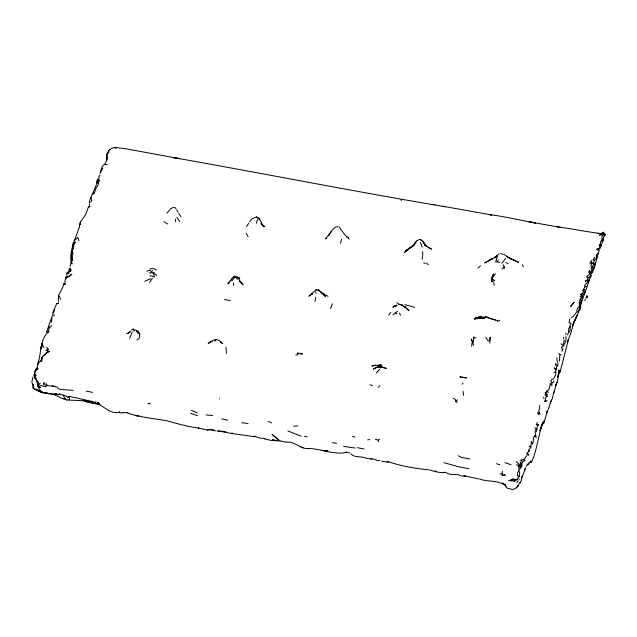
<?xml version="1.0" encoding="UTF-8"?>
<svg xmlns="http://www.w3.org/2000/svg" width="637" height="637" viewBox="0 0 637 637"><rect width="100%" height="100%" fill="white"/><g stroke="black" fill="none" stroke-linecap="round" stroke-linejoin="round"><path stroke-width="0.96" d="M65.794 276.832L65.452 278.329L71.877 274.181L67.88 277.214L66.089 277.875L64.982 280.455L65.093 284.524L63.979 283.131L62.928 286.929L58.477 295.6L58.325 301.914M601.256 244.497L599.29 244.719L599.855 248.422L596.845 249.25L599.855 248.422L601.248 245.906L601.256 244.497L603.335 240.436L604.059 234.082M233.468 285.472L233.492 283.011M516.44 487.751L517.913 485.498L518.765 485.466L516.44 487.751L512.904 489.622L507.307 488.197L505.882 486.628L505.452 484.112M548.553 409.201L548.568 408.054M556.929 357.588L556.897 359.913L557.94 363.09L557.614 366.052L556.571 366.546L556.483 369.11L555.751 369.181L554.182 367.86L556.483 369.11M543.783 398.523L543.807 397.034M71.105 262.189C69.258 249.322 75.978 238.182 79.482 226.446L79.649 226.876L79.41 224.646L80.079 224.312L80.35 222.09L85.764 214.263L88.336 207.216L89.873 206.396L89.371 204.366M536.282 431.711L537.501 425.723L537.891 424.887L538.711 425.078L536.378 424.656L537.214 422.395M35.505 379.031L35.011 378.617L35.951 375.312L34.565 373.728L35.322 371.252L37.909 369.102L37.503 365.757L39.04 362.357L39.852 361.283L41.843 361.195L41.803 357.349L45.96 353.336L49.248 351.361L45.96 353.336L44.311 355.478M498.867 254.282L498.906 253.502M97.899 179.849L97.405 180.311L98.464 182.118L96.362 182.859L97.405 180.311L99.085 180.088L98.034 185.327L96.251 187.676L94.372 192.884L92.572 193.911L94.372 192.884M66.789 276.625L66.909 273.193L68.302 271.752L70.771 271.378M35.322 371.252L35.369 370.256L37.32 367.326M520.103 460.209L521.544 460.153L522.125 462.566L521.743 466.475L519.641 469.111M586.892 295.759L586.629 297.415L586.685 296.898M560.871 227.433L529.18 221.811L535.59 223.038C520.126 220.267 504.886 216.532 489.296 214.55L491.899 215.011L442.572 206.205L445.167 206.746C354.379 191.546 263.933 173.551 173.256 157.562L179.475 158.661L124.621 148.548L113.919 147.378L109.66 149.631L108.903 150.579L108.664 152.888L106.801 154.154L106.355 160.667M489.749 343.168L490.187 337.188L489.765 340.691M504.098 268.838L504.249 266.919L503.198 264.753M555.751 369.181L555.727 374.675L553.664 378.681L551.562 379.652L550.814 381.547L552.725 383.06L554.055 380.838M473.848 336.846L473.275 342.754L471.189 339.027L473.57 345.238M582.807 293.052L580.602 294.206L582.457 297.065L582.807 293.052L584.901 289.389L582.497 290.846L584.838 287.12L584.75 285.129L588.126 281.92L587.672 277.78L589.161 277.692C591.534 274.555 591.701 270.295 594.026 267.014L591.447 267.866L591.295 269.148M570.203 323.819L570.139 330.261L569.343 332.219M501.773 475.584L505.404 475.051L502.848 474.907L502.187 473.809L502.458 471.316M471.691 346.337L472.113 342.38M39.948 385.544L45.681 386.619L46.039 383.45L47.114 385.353L57.863 387.2M557.646 377.542L560.17 370.909M80.079 224.312L80.35 222.09M422.132 259.124L422.841 253.964L422.395 251.734M34.565 373.728L34.732 372.534M315.012 301.428L315.649 297.423M255.214 436.751L231.987 433.534L232.107 432.778M47.186 393.156L41.962 392.703L40.155 390.831L34.294 389.239L33.052 387.989L33.315 384.374M517.714 479.263L517.618 478.395L519.147 476.341L519.752 473.259L518.908 470.703L518.757 465.679L516.583 464.747M72.817 260.995L71.24 255.963L73.9 245.627M572.337 325.81L577.09 315.068M578.125 312.058L579.742 310.299L580.825 306.142M569.868 318.683L569.016 322.617L571.11 323.58M585.18 300.298L584.893 300.529M597.243 256.918L599.306 250.007M48.746 393.324C55.968 393.897 61.845 400.052 69.067 400.004L69.465 398.141M89.323 203.163L89.905 200.066L92.453 193.656M586.749 297.28L587.481 297.383L587.601 296.834L586.749 297.28L587.282 296.245M49.614 326.845L48.555 330.085L48.786 331.797C38.913 339.505 42.026 354.283 37.257 364.627M42.751 356.521L42.225 358.87L41.803 357.349M554.063 392.798L556.045 384.422L555.568 386.022L557.55 380.791L559.127 369.954L557.63 377.606M560.019 372.231L567.997 341.177M586.908 296.508L587.011 296.078M587.163 296.563L586.343 297.264M52.744 312.759L56.701 303.602L58.301 303.26L56.701 303.602M567.185 342.897L570.951 332.92L573.626 323.19L576.358 317.322L573.045 324.83M518.972 483.634L518.454 485.673L517.913 485.498M553.856 392.169L554.238 390.64M33.92 375.75L34.645 372.868M41.262 346.783L40.736 348.813L42.297 343.478M541.179 428.16C537.708 439.307 536.553 451.529 531.497 462.016L528.79 462.876M32.925 376.953L31.85 382.128L34.294 389.239M34.892 371.904L35.33 370.232M51.334 322.465L52.138 315.992L54.655 309.853L54.471 308.563M547.191 400.84L544.826 401.35L546.076 396.644L547.111 396.429L546.427 391.198L548.027 390.449L549.198 388.865L550.336 383.625L552.056 382.71M561.945 351.258L563.156 348.885M553.664 392.941L552.223 398.881L550.121 402.934M600.357 243.541L601.073 240.969L603.366 238.493M580.196 303.355L581.159 300.21L580.339 298.968L581.979 297.821L581.907 296.086L580.602 294.206M98.122 183.472L99.085 180.088M256.44 223.245L257.619 219.096M340.469 243.318L341.599 239.345M132.265 331.718L129.669 338.374M595.515 263.519L592.322 272.803M35.218 378.243L34.629 376.658L35.067 375.209L35.951 375.312M535.813 429.37L535.024 431.974L536.203 437.539L534.801 435.835L533.209 438.017L533.607 440.239L532.5 444.228L531.29 441.282L531.234 445.279L529.084 446.768L531.385 446.776L529.212 449.332M519.529 483.101L521.488 480.529L521.512 478.713L525.644 467.797M46.461 332.41L51.501 317.998M47.138 352.643L48.213 349.211L46.708 347.237M578.364 311.66L581.844 300.473M521.408 478.276L522.149 475.919M156.487 269.722L154.759 269.531M564.525 344.33L566.006 339.728L565.959 336.44M540.534 428.629L542.613 422.18M100.622 171.321L102.167 166.56L104.954 163.813L107.653 158.788L106.801 154.154L108.903 150.579M540.367 428.749L542.27 424.736L543.894 422.841L547.748 410.093L546.323 413.15L547.756 410.347M597.546 256.281L593.724 269.132M591.518 275.383L589.018 280.184M551.387 400.195L548.728 408.118M564.35 340.317L563.259 343.606L563.713 345.787L561.428 347.308L562.352 349.777M558.864 353.384L559.891 354.674L559.366 361.091M581.382 302.694L589.687 279.412M565.632 334.377L566.046 333.183M497.895 254.657L495.674 262.086L497.37 261.791L499.742 262.524M330.507 308.794L332.371 303.761M567.543 334.998L568.658 331.949L568.65 328.485L570.481 326.415M40.688 361.243L41.747 358.464M585.363 281.976L585.976 280.376L587.911 280.041M589.559 270.199L588.835 272.047L589.814 272.947L590.634 275.646M542.453 424.091L539.81 430.859L541.625 426.312M580.633 304.828L581.485 302.679M576.764 316.693L578.5 312.361M33.052 387.989L33.355 386.181M497.37 261.791L498.293 259.816M585.029 299.756L585.284 299.231M41.628 347.476L42.631 345.373L42.058 343.359M593.342 263.352L592.147 263.001L590.945 265.31L591.447 267.866L593.501 264.729L593.342 263.352L594.154 261.703L593.915 260.143L593.198 259.657L594.727 257.157M99.961 173.439L102.772 168.2M97.055 182.986L92.572 193.911M590.969 262.11L592.147 263.001L589.942 263.192L591.829 260.382M230.705 281.021L231.844 278.775M599.385 235.602L600.102 234.209L603.255 232.218L605.15 234.703L604.067 233.763M603.335 233.771L600.675 235.292L603.255 232.218L603.335 233.771L602.037 236.311L602.053 239.775M415.507 242.052L413.58 245.635L416.152 241.773M96.928 181.004L97.915 179.188M604.378 236.072L605.15 234.703M577.958 311.995L579.097 310.036M551.658 385.895L552.191 385.011L550.336 383.625M518.908 470.703L517.61 472.789L517.419 475.767L519.147 476.341M276.219 440.366L278.672 441.123L279.954 440.223M520.095 483.013L520.58 482.265M517.977 465.026L519.235 466.841L520.222 465.328L520.381 461.968L521.743 466.475M90.693 202.224L91.863 200.44L90.852 197.454M99.977 175.127L98.759 176.982L99.268 177.954L98.424 179.053M326.295 238.246L325.571 238.915L329.544 234.018L328.318 235.73C330.834 232.465 333.199 226.883 337.96 226.597M149.52 282.414L152.426 278.234M164.935 420.261C176.027 423.342 187.198 426.527 198.601 428.096L207.67 430.102L208.092 429.497L214.749 430.437L213.881 430.086L215.338 430.962M328.318 235.73L331.288 231.581M462.096 384.27L463.051 382.941M526.035 466.204L528.28 464.373L530.693 461.021L531.497 462.016L531.441 461.172M37.495 384.302L38.085 386.595L40.704 387.447L38.753 386.85L37.981 385.576L38.992 384.215L40.346 383.745M597.832 250.476L599.194 248.661M416.176 241.638L411.884 247.013L414.09 245.149M495.49 273.703L491.796 278.504L491.883 281.681L494.678 280.575L491.796 278.504L493.603 273.926L491.868 277.851L491.883 281.681M133.523 328.859L131.58 329.862M249.656 221.843L252.332 218.459M497.171 255.349L495.22 257.826L497.346 255.771L484.669 263.017L492.282 258.702M167.021 213.092L170.843 208.53L173.304 207.519L175.191 207.718L175.979 208.689M246.368 226.438L248.852 223.324M232.202 280.551L234.034 278.265L234.01 276.609L236.924 277.82M53.612 315.944L54.487 314.861M388.57 315.132L390.831 312.433M593.501 264.729L594.504 263.543M214.82 341.042L215.863 339.808L216.859 339.704L219.518 340.851L222.639 343.526L220.402 342.157M234.01 277.509L237.06 276.434M501.956 263.288L505.523 258.511M233.222 277.493C237.744 272.501 228.5 282.255 227.871 283.807L229.328 282.772M516.687 482.448L518.295 480.664M79.41 224.646L80.294 223.675M376.308 372.9L379.939 368.982M592.912 269.029L590.881 271.179L588.835 272.047L591.144 273.098L589.814 272.947L588.779 274.881L586.438 276.848L589.161 277.692M526.918 453.17L528.71 455.041L526.918 453.17L529.753 450.693M127.902 333.724L130.426 331.152M36.253 368.863L37.018 368.09M393.013 314.893L397.488 311.214M150.754 270.717L151.51 272.15L150.443 273.209L149.544 272.668M58.5 394.765L59.711 393.921L58.5 394.765L54.639 393.642L56.446 393.833M378.251 387.32L379.955 385.656M586.494 286.252L584.838 287.12M69.099 271.083L71.384 270.128L70.221 268.83L68.868 270.12L69.481 271.832M413.469 245.141L404.36 252.499L409.615 248.008L405.673 250.914L409.997 248.096L405.411 251.066M477.941 268.161L480.505 265.828M598.024 253.303L596.495 254.673L596.574 257.276L595.277 259.363L593.915 260.143M45.681 386.619L47.114 385.353M501.996 268.91L504.249 266.919M136.923 340.126L139.447 337.992L139.599 334.632L137.727 331.702M49.081 327.84L51.852 325.722M74.179 240.802L77.81 237.37L78.972 240.937M65.452 278.329L66.089 277.875M154.488 272.254L153.095 273.241L151.51 272.15M514.656 481.158L516.894 479.597L512.618 478.984L510.97 479.94L511.463 480.736L514.656 481.158L513.987 479.486L511.463 480.736L508.469 480.609M375.304 439.14L378.052 440.207L379.533 439.172M311.668 294.334L308.873 296.221L316.47 289.477L316.398 290.225L318.604 289.628L325.73 296.659L322.816 294.135M260.867 223.491L261.568 223.022M350.939 453.799C354.363 457.892 360.287 455.988 364.738 457.828L371.037 459.078L371.944 458.481M409.073 248.693L409.997 248.096M522.125 462.566L525.127 460.264L523.104 459.675L521.544 460.153M312.425 293.768L311.143 294.533L312.719 293.872M150.021 269.085L150.921 268.551L154.337 268.655M310.131 295.05L311.604 294.222M130.02 332.02L126.811 333.573M212.073 341.233L208.188 343.351L213.594 340.118L215.863 339.808M253.168 218.451L255.174 217.36L256.862 217.305L259.394 218.451L262.014 224.049M528.336 454.157L527.205 454.762L524.625 458.895L523.104 459.675M88.336 207.216L89.873 206.396M397.066 304.956L392.782 307.225L395.45 306.015L394.128 306.222L396.803 305.951M429.274 469.891C415.324 468.45 401.589 466.284 388.451 461.745L387.232 462.191M416.439 240.778L419.711 239.472M571.317 317.513L573.3 316.573L576.668 312.058L577.464 308.316L579.296 306.174L579.296 301.134L580.339 298.968L581.159 300.21M401.135 305.529L402.297 304.996L409.042 310.617L404.336 306.501L405.721 307.177L403.285 306.461M412.744 246.272L410.339 247.371L412.083 246.638M497.393 321.382L499.854 320.3M492.743 258.447L489.598 259.816L492.688 258.55L490.769 259.315M544.826 401.35L546.124 400.8M144.75 281.212L150.563 278.823M349.633 452.923L346.767 452.326C334.154 455.152 321.757 449.021 309.128 448.488C300.688 449.865 295.114 440.892 286.284 442.166M138.81 415.698L137.393 416.184L135.163 415.404M295.807 355.175L298.044 354.514M371.037 459.078L373.656 459.006L377.693 460.575L379.716 460.575M326.359 451.139L327.888 450.709L325.133 450.701L326.359 451.139L321.733 450.216M38.753 386.85L38.085 386.595C42.384 398.69 59.305 390.752 67.785 397.217L70.102 396.604L93.297 401.692M149.162 403.627L149.83 403.683M67.785 397.217L70.516 396.501M367.597 439.968L369.524 439.458M455.686 401.772L455.415 400.554L457.613 399.98M601.073 240.969L603.335 240.436M146.821 271.107L150.308 270.287M207.67 430.102L209.86 429.593M534.801 435.835L535.836 435.604M473.673 338.104L475.919 337.618M465.408 476.118L461.992 476.142L457.995 474.597L449.642 474.278L445.454 472.399C440.398 473.18 434.952 471.531 430.174 470.09M109.66 149.631L110.137 149.552M34.629 376.658L35.306 376.571L36.85 381.221M123.49 412.696L121.213 412.991L119.525 412.298C111.746 414.313 106.037 408.277 99.842 404.949C90.374 399.988 79.299 400.88 69.067 400.004M499.957 474.079L502.187 473.809M388.451 461.745L386.11 462.016L381.563 461.037M265.191 438.567L259.745 438.025L254.044 435.995M72.674 244.186L74.218 244.051L75.58 242.203L73.319 242.745L74.218 244.051L72.618 244.29L72.897 248.565M553.816 372.295L555.982 372.104M275.288 440.446L272.501 440.693L264.371 438.933M293.617 426.193L297.877 425.842M559.891 354.674L561.149 354.626M104.293 164.617L107.319 164.537M443.734 472.439L445.454 472.399M431.161 204.573L434.944 204.533M70.189 266.282L70.97 262.595L72.1 263.957C69.959 259.729 74.29 255.365 72.411 250.962M123.068 412.625L128.021 412.609M216.779 430.97L223.866 431.4M465.52 475.783L463.935 475.728L478.554 478.968M513.987 479.486L516.894 479.597M62.434 398.372L64.942 398.475L66.646 400.084M557.072 226.828C571.946 228.739 586.629 231.844 601.471 233.652M276.92 440.86L272.381 439.856L275.256 440.239M114.74 147.88L116.245 147.967L114.891 147.577M66.909 273.193L69.154 273.337L68.302 271.752M73.175 390.33L60.634 389.446L57.656 388.514M210.791 429.664L212.67 429.8M205.974 414.942L212.694 415.483M546.88 394.773L545.272 392.671L546.88 394.773L544.858 394.59L547.111 396.429M597.554 233.46L599.385 233.628M44.98 392.726L47.457 392.949M218.332 430.97L231.987 433.534M147.895 403.372L149.99 403.747M343.669 446.418L355.104 448.01M332.259 442.651L336.487 443.272M414.568 307.353L404.885 304.637M526.815 464.15L528.28 464.373M536.378 424.656L537.891 424.887M148.779 403.555L149.711 403.715M241.757 422.681L248.064 423.645M585.96 297.75L586.964 297.909M164.258 420.38C151.733 418.278 139.439 417.02 127.289 412.967M304.462 436.361L307.138 436.823M224.431 299.581L230.268 300.592M279.547 440.86L285.981 442.046M469.732 458.951L461.522 457.414L458.258 455.718M86.282 391.126L92.54 392.352M468.959 468.76L458.608 466.73L443.917 462.661M357.261 447.652L364.173 449.013M46.78 331.391L48.786 331.797M399.065 304.247L402.297 304.996M567.862 340.477L568.308 340.58M221.7 418.804L227.64 420.261M479.398 478.913C487.687 482.249 498.301 479.78 505.444 485.601M369.954 384.859L372.597 385.536M150.077 275.694L154.632 276.888L153.095 273.241L156.065 274.555L156.598 275.789M352.532 436.456L355.032 437.173M497.664 320.61L490.394 318.556M41.063 391.906L35.776 389.486M496.422 463.712L499.918 464.795M512.785 259.816L518.781 262.412L508.326 257.324L511.909 259.593L506.423 256.297M423.74 262.89L425.317 263.392M99.754 404.646L87.046 402.194L82.802 400.243M320.594 292.566L322.871 293.299M301.134 436.218L287.892 430.938M224.757 431.56L226.111 432.021M301.078 447.11L303.212 447.843M504.958 462.613L511.001 464.747M190.654 413.294L197.486 415.714M136.334 330.539L138.739 331.431M495.459 320.069L485.426 316.931L489.678 318.229M52.29 385.584L54.782 386.587M324.352 294.143L321.645 293.044L328.111 296.277M505.826 262.627L508.103 263.567M453.082 398.396L455.598 399.463M191.458 410.355L197.167 412.848M236.614 276.936L239.823 278.353L238.397 277.453L239.321 280.471M401.047 199.994L401.565 200.432M500.571 253.407L502.959 254.474M41.962 392.703L38.156 391.014L35.672 388.904M268.36 421.376L271.569 422.96M428.088 247.347L431.583 249.163L424.704 245.03L426.479 246.36L422.713 241.192L425.317 245.476L423.079 241.383L421.161 239.807M346.568 236.924L348.256 237.872L349.14 239.249M546.427 391.198L548.489 392.368M395.665 313.046L397.034 313.858M599.29 244.719L601.248 245.906M503.971 254.322L507.912 257.101M69.17 268.177L70.221 268.83M134.678 330.3L133.133 329.353L133.993 330.85M163.852 221.604L167.706 223.977M261.202 224.152L264.849 226.661L261.528 224.017M560.926 343.861L563.713 345.787M35.011 378.617L38.395 382.351L38.992 384.215M64.05 283.784L65.093 284.524M585.976 280.376L588.126 281.92M534.913 427.682L536.999 429.195M435.238 470.847L436.536 471.802M419.926 239.416L421.057 240.245M240.842 282.828L243.103 284.516L239.743 281.347L242.092 283.752L239.416 280.153M97.421 402.313L99.675 404.017L97.469 402.114M502.434 482.838L505.109 484.948L505.882 486.628M199.166 428.359L198.298 427.658L198.601 428.096M348.256 237.872L345.007 234.965L339.035 227.059M580.052 296.205L581.979 297.821M58.477 295.6L59.615 296.571L60.603 299.39M397.09 302.559L399.184 304.486M488.452 341.169L485.784 337.522M426.655 263.089L428.319 264.793M138.659 332.41L140.044 333.836M557.614 366.052L555.4 363.727L555.639 365.28M516.169 461.499L520.222 465.328L520.644 467.892M455.415 400.554L457.215 402.608M346.361 451.848L346.767 452.326M261.433 224.168L263.686 226.891M318.158 289.939L319.296 291.34M137.958 333.111L135.681 329.799M95.136 401.605L96.322 403.086M41.954 343.407L42.448 344.036M236.391 277.66L237.625 279.34M42.631 345.373L44.057 347.388M176.799 217.336L179.801 221.636M178.663 213.252L181.059 216.875M581.907 296.086L582.457 297.065M378.052 440.207L378.824 441.616M246.185 233.269L248.135 236.845M63.079 395.067L64.942 398.475M176.672 209.756L177.906 212.041M399.463 313.078L400.514 315.18M256.536 216.604L256.862 217.305M219.47 398.889L219.494 398.555M518.757 465.679L519.235 466.841M528.487 449.778L528.957 451.012M522.523 264.626L523.303 266.712M119.278 411.613L119.525 412.298M518.884 478.769L519.131 479.502M420.516 242.355L422.14 247.204M510.993 479.295L511.463 480.736M152.482 270.422L152.697 271.091M37.981 385.576L36.397 379.588M315.649 291.802L316.103 293.37M538.376 414.727L537.644 412.147L540.072 414.424L538.711 410.857L539.65 408.436L539.571 405.267M258.726 218.029L259.251 220.076M493.707 282.613L494.169 285.36M175.326 219.168L175.701 221.843M463.035 391.206L463.545 395.346M579.566 308.531L579.742 310.299M225.984 347.436L226.477 353.416M563.61 337.276L563.713 339.107M557.009 382.447L557.041 383.036M543.807 421.001L543.894 422.841M524.705 468.872L524.737 470.767M44.136 382.765L43.937 384.947L43.467 383.729L44.136 382.765M585.029 291.881L583.842 294.573L585.029 291.881M574.017 302.344L570.465 306.692L574.017 302.344M47.544 349.578L45.864 350.812L48.213 349.211L47.544 349.578M374.476 368.56L373.306 369.197C377.096 366.084 382.128 366.283 386.293 368.489L379.971 366.586L381.882 366.976L377.55 366.992L374.476 368.56M474.326 319.002L480.688 318.086L476.85 318.221L479.08 318.094L474.326 319.002M373.537 365.622L371.841 366.084L375.464 365.136L373.537 365.622M478.061 317.306L475.457 317.847L481.62 316.9L478.061 317.306L488.03 317.33L478.061 317.306M380.958 365.208L375.926 365.471L381.738 365.208L379.564 365.216L380.958 365.208M483.403 318.357L478.913 317.982L484.733 318.484L483.403 318.357M300.338 353.535L297.375 353.177L302.456 354.076L300.338 353.535M463.481 377.423L459.866 376.873L466.563 377.924L463.481 377.423M278.433 439.769L272.166 434.426L278.433 439.769"/></g></svg>
